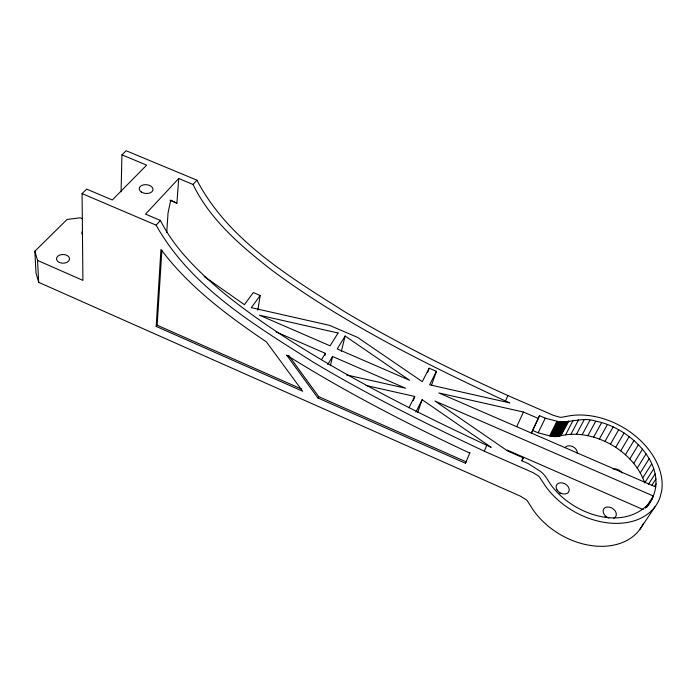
<?xml version="1.0" encoding="UTF-8"?>
<svg xmlns="http://www.w3.org/2000/svg" width="697" height="697" viewBox="0 0 697 697"><rect width="100%" height="100%" fill="white"/><g stroke="black" fill="none" stroke-linecap="round" stroke-linejoin="round"><path stroke-width="1.05" d="M121.06 191.797L121.949 154.83L126.157 150.744L196.937 180.192C228.433 240.5 289.743 276.909 345.407 312.195C397.821 343.212 452.344 370.534 507.852 395.539L505.517 401.045L509.821 402.91L429.631 384.814L436.418 371.335L429.178 368.216L422.304 381.642L357.578 337.409L329.594 325.377L251.321 307.647L260.181 295.511L253.333 292.557L244.394 304.65L204.282 276.526M156.18 326.405L160.946 249.404C189.218 287.147 227.684 315.68 266.411 341.896L302.664 391.226L156.18 326.405L157.156 325.194L161.861 250.371M166.74 232.406L168.029 213.021L170.739 200.117L176.899 203.228L178.72 178.502L193.052 184.478C210.111 219.816 240.813 245.902 271.159 269.652C301.766 292.531 334.272 312.718 367.485 331.554C412.241 356.881 459.253 379.551 505.517 401.045M646.842 507.12C675.271 470.902 631.482 427.531 595.752 421.215C583.032 416.518 570.338 423.34 557.67 421.415L545.289 418.165L539.522 415.691L531.384 433.142L539.522 415.691M257.846 310.165L260.181 295.511M324.915 355.418L325.394 353.362L276.003 331.877M330.361 365.698L332.591 356.489L405.523 388.212L346.487 374.908M341.303 351.393L345.146 336.041L409.67 380.309L337.243 348.918L345.146 336.041M413.365 400.444L414.724 396.454L365.995 385.476M427.801 372.215L429.178 368.216M417.634 412.615L422.147 399.686L491.211 447.352C441.567 424.273 391.226 399.616 343.22 372.407C300.607 348.082 258.831 321.927 220.888 290.701C197.434 270.497 174.503 248.42 160.423 220.452L145.551 214.127L178.72 178.502M431.487 385.302L436.418 371.335M469.734 453.094C407.022 423.715 345.32 391.923 286.624 355.095L317.91 397.97L465.439 463.252L469.97 452.58M507.852 395.539L553.453 415.377L559.839 417.242A10.56 7.406 25.9 0 0 561.564 417.285L570.677 415.621A68.358 48.677 29.8 0 1 635.664 436.2A68.358 48.677 29.8 0 1 661.662 491.002L660.033 497.423A68.358 48.677 29.8 0 1 609.248 523.02A68.358 48.677 29.8 0 1 545.507 486.157L539.67 477.288A11.3 8.434 28.2 0 0 538.337 475.929L533.257 472.732L484.267 451.194L486.828 445.156M645.971 507.416L653.472 496.072L434.937 401.01L507.764 451.072L523.247 457.842L521.983 460.839L528.065 463.505L538.886 470.397C546.282 474.561 548.739 483.413 554.403 489.224C576.288 515.161 623.815 531.454 649.726 502.764M465.439 463.252L466.066 461.815L318.712 396.645L288.758 355.54M484.267 451.194C426.791 424.098 368.722 395.321 313.789 362.484C255.346 325.36 190.9 287.391 156.145 225.166L82.072 193.6L86.698 189.114L112.304 199.995L146.658 165.137L121.949 154.83M516.669 426.764L523.464 412.049L538.433 418.496M521.835 460.752L523.247 457.842M532.473 430.337L538.136 432.793L545.289 418.165M549.637 435.808L556.964 421.232M415.926 412.032L422.147 399.686M538.136 432.793L550.334 435.991L557.67 421.415M550.334 435.991L551.371 436.217L558.733 421.65M551.371 436.217L552.381 436.392L559.761 421.824M552.381 436.392L553.357 436.505L560.745 421.946M553.357 436.505L554.298 436.575L561.704 422.016M554.298 436.575L555.187 436.592L562.601 422.033M555.187 436.592L556.023 436.575L563.455 422.016M556.023 436.575L556.807 436.514L564.248 421.955M408.912 407.797L414.724 396.454M556.807 436.514L557.539 436.427L564.988 421.877M557.539 436.427L558.21 436.322L565.668 421.772M558.21 436.322L558.82 436.209L566.295 421.659M558.82 436.209L559.386 436.095L566.861 421.546M559.386 436.095L567.393 421.432M559.909 435.982L567.872 421.328M560.388 435.869L568.325 421.223M560.832 435.773L568.778 421.136M561.277 435.677L565.607 434.806L573.169 420.282M565.607 434.806L570.956 434.283L578.58 419.768M570.956 434.283L576.48 434.257L584.191 419.751M576.48 434.257L582.143 434.719L589.932 420.239M582.143 434.719L587.876 435.677L595.752 421.215M587.876 435.677L593.626 437.115L601.598 422.678M593.626 437.115L599.342 439.014L607.409 424.604M599.342 439.014L604.961 441.367L613.125 426.982M604.961 441.367L610.441 444.146L618.701 429.788M653.734 468.82L644.699 482.916C639.672 468.062 628.642 455.882 615.712 447.326L624.068 432.994M620.722 450.872L629.182 436.575M625.436 454.758L633.982 440.487M317.91 397.97L318.712 396.645M629.792 458.948L638.435 444.703M327.651 364.548L332.591 356.489M633.739 463.4L642.468 449.19M637.241 468.07L646.058 453.886M321.509 359.6L325.394 353.362M640.264 472.914L649.16 458.757M642.756 477.872L651.73 463.749M648.332 484.459L655.145 473.908M651.956 485.095L655.955 478.952M654.405 486.541L656.13 483.918M645.457 508.087L646.607 506.353M647.06 506.658L652.253 498.808M639.785 529.485L655.189 506.553M156.145 225.166L160.423 220.452M193.052 184.478L196.937 180.192M643.462 523.281A66.52 48.424 30.5 0 1 592.833 545.786A66.52 48.424 30.5 0 1 533.039 509.777L527.437 501.021A10.986 8.373 28.9 0 0 526.148 499.679L520.232 496.072L38.692 282.346L36.026 273.18L34.85 251.225L67.112 219.45L80.268 217.804L82.246 218.658M523.464 412.049L438.875 392.969L655.825 487.011M170.042 200.335L176.899 203.228M507.268 450.088L643.244 509.603M34.85 251.225L37.568 260.417L82.917 280.386L82.072 193.6M157.156 325.194L301.487 389.031M610.441 444.146L615.712 447.326M37.568 260.417L38.692 282.346M559.308 492.823A6.9 5.123 30 0 1 560.858 493.711M605.022 516.608A7.057 5.158 32.7 0 1 606.669 517.401M565.067 447.657A6.735 4.827 28.1 0 1 572.681 446.603A6.735 4.827 28.1 0 1 577.151 453.294M613.116 469.011A6.883 4.862 30.6 0 1 621.942 472.897M608.812 518.037A7.136 5.175 32.3 0 1 603.646 509.063A7.136 5.175 32.3 0 1 613.83 509.385A7.136 5.175 32.3 0 1 613.752 518.185M82.612 234.828A6.325 4.156 1.9 0 1 82.185 231.657M338.08 333L330.099 345.825L259.441 315.201L338.08 333M556.999 489.869A6.979 5.132 29.7 0 0 568.377 492.387A6.979 5.132 29.7 0 0 562.679 482.951A6.979 5.132 29.7 0 0 556.999 489.869M141.43 192.084A6.935 4.4 4.9 0 0 152.87 190.368A6.935 4.4 4.9 0 0 144.026 184.766A6.935 4.4 4.9 0 0 141.43 192.084M59.463 262.508A6.543 4.374 0.4 0 0 69.543 259.084A6.543 4.374 0.4 0 0 60.02 254.945A6.543 4.374 0.4 0 0 59.463 262.508"/></g></svg>
